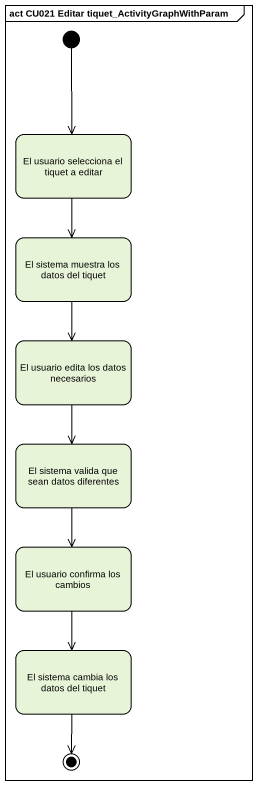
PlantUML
@startuml
mainframe act CU021 Editar tiquet_ActivityGraphWithParam
hide empty description
state "El usuario selecciona el tiquet a editar" as El_usuario_selecciona_el
state "El sistema muestra los datos del tiquet" as El_sistema_muestra_los
state "El usuario edita los datos necesarios" as El_usuario_edita_los_datos
state "El sistema valida que sean datos diferentes" as El_sistema_valida_que_sean
state "El usuario confirma los cambios" as El_usuario_confirma_los
state "El sistema cambia los datos del tiquet" as El_sistema_cambia_los_datos
[*] --> El_usuario_selecciona_el
El_usuario_selecciona_el --> El_sistema_muestra_los
El_sistema_muestra_los --> El_usuario_edita_los_datos
El_usuario_edita_los_datos --> El_sistema_valida_que_sean
El_sistema_valida_que_sean --> El_usuario_confirma_los
El_usuario_confirma_los --> El_sistema_cambia_los_datos
El_sistema_cambia_los_datos --> [*]
@enduml
